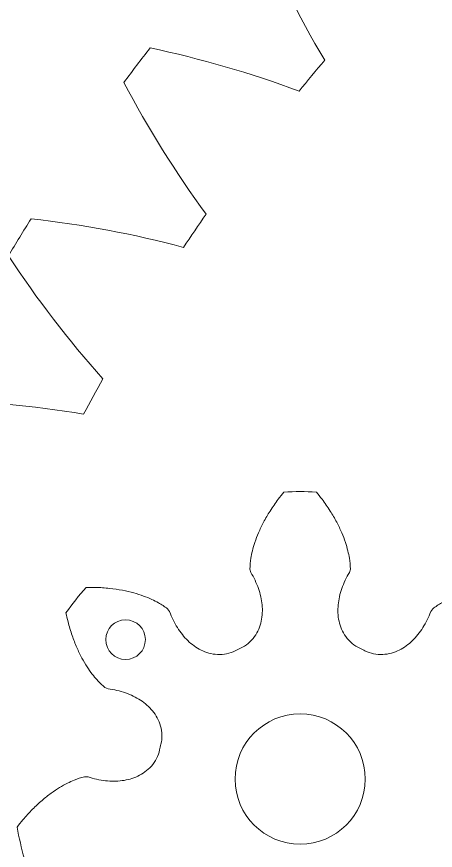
# Model space of a CAD drawing. Header units: millimetres. Extents: x -270 to 270, y -1120 to 1355.
# Drawn here: x -207.4 to -174.6, y 60 to 125.2 of the extents above; entities that cross this region are included whole.
import ezdxf

# ---------------------------------------------------------------- set-up
doc = ezdxf.new("R2010")
doc.units = ezdxf.units.MM
doc.header["$MEASUREMENT"] = 0
doc.layers.add('Layer 1', color=7, linetype='Continuous')

msp = doc.modelspace()

# ---------------------------------------------------------------- linework, layer by layer
at = {"layer": 'Layer 1', "lineweight": 15}
for points in [[(-188.6917, 132.7214), (-187.1605, 128.9619), (-185.3497, 125.3225), (-183.2745, 121.8337)], [(-196.9706, 122.8009), (-197.6605, 121.9068), (-198.3413, 121.0058), (-199.0131, 120.098)], [(-185.2894, 119.4193), (-189.0932, 120.8367), (-192.9979, 121.9671), (-196.9706, 122.8009)], [(-183.2745, 121.8337), (-183.9542, 121.0356), (-184.6258, 120.2308), (-185.2894, 119.4193)], [(-199.0131, 120.098), (-197.1262, 116.5039), (-194.9726, 113.0562), (-192.5704, 109.784)], [(-192.5704, 109.784), (-193.1699, 108.9241), (-193.7607, 108.0582), (-194.3429, 107.1865)], [(-206.296, 109.4248), (-206.8963, 108.4683), (-207.487, 107.5058), (-208.068, 106.5374)], [(-194.3429, 107.1865), (-198.2657, 108.2301), (-202.2613, 108.9783), (-206.296, 109.4248)], [(-208.068, 106.5374), (-205.8431, 103.1422), (-203.3668, 99.9185), (-200.66, 96.8934)], [(-200.66, 96.8934), (-201.1736, 95.9796), (-201.6782, 95.0607), (-202.1735, 94.1369)], [(-202.1735, 94.1369), (-206.1787, 94.7971), (-210.2278, 95.1562), (-214.2868, 95.2111)], [(-183.9262, 88.03), (-184.7751, 88.0782), (-185.626, 88.0782), (-186.4748, 88.03)], [(-189.1358, 82.0069), (-189.1358, 82.0069), (-189.0647, 81.74), (-189.0647, 81.74)], [(-181.3363, 81.74), (-181.3363, 81.74), (-181.2653, 82.0069), (-181.2653, 82.0069)], [(-201.969, 80.5684), (-202.5359, 79.9348), (-203.0664, 79.2695), (-203.558, 78.5758)], [(-195.4365, 78.6715), (-195.4365, 78.6715), (-195.6008, 78.8935), (-195.6008, 78.8935)], [(-174.8002, 78.8935), (-174.8002, 78.8935), (-174.9645, 78.6715), (-174.9645, 78.6715)], [(-189.8776, 75.7978), (-190.0143, 75.7353), (-190.1498, 75.6701), (-190.2839, 75.6022)], [(-180.1172, 75.6022), (-180.2513, 75.6701), (-180.3867, 75.7353), (-180.5234, 75.7978)], [(-200.508, 72.7401), (-200.508, 72.7401), (-200.2551, 72.6293), (-200.2551, 72.6293)], [(-196.1161, 68.2888), (-196.1525, 68.143), (-196.1859, 67.9964), (-196.2164, 67.8492)], [(-201.8288, 65.7344), (-201.8288, 65.7344), (-202.1047, 65.7443), (-202.1047, 65.7443)], [(-207.3847, 61.8098), (-207.2428, 60.9715), (-207.0535, 60.142), (-206.8176, 59.3251)]]:
    msp.add_open_spline(points, degree=3, dxfattribs=at)
for points, knots in [([(-186.4748, 88.03), (-186.6267, 87.8477), (-186.7743, 87.6619), (-186.9173, 87.4725), (-186.9173, 87.4725), (-187.1437, 87.1729), (-187.3585, 86.8645), (-187.5598, 86.5476), (-187.5598, 86.5476), (-187.7419, 86.261), (-187.913, 85.9674), (-188.0713, 85.667), (-188.0713, 85.667), (-188.2128, 85.3984), (-188.3441, 85.1244), (-188.4635, 84.8453), (-188.4635, 84.8453), (-188.5687, 84.5992), (-188.6646, 84.3491), (-188.7495, 84.0953), (-188.7495, 84.0953), (-188.823, 83.8757), (-188.8884, 83.6532), (-188.9439, 83.4283), (-188.9439, 83.4283), (-188.9908, 83.2383), (-189.0306, 83.0465), (-189.0621, 82.8534), (-189.0621, 82.8534), (-189.1076, 82.5735), (-189.1353, 82.2906), (-189.1358, 82.0069)], [0, 0, 0, 0, 0.1111111, 0.1111111, 0.1111111, 0.1111111, 0.2222222, 0.2222222, 0.2222222, 0.2222222, 0.3333333, 0.3333333, 0.3333333, 0.3333333, 0.4444444, 0.4444444, 0.4444444, 0.4444444, 0.5555556, 0.5555556, 0.5555556, 0.5555556, 0.6666667, 0.6666667, 0.6666667, 0.6666667, 0.7777778, 0.7777778, 0.7777778, 0.7777778, 1, 1, 1, 1]), ([(-181.2653, 82.0069), (-181.2657, 82.2906), (-181.2934, 82.5735), (-181.339, 82.8534), (-181.339, 82.8534), (-181.3704, 83.0465), (-181.4103, 83.2383), (-181.4571, 83.4283), (-181.4571, 83.4283), (-181.5126, 83.6532), (-181.578, 83.8757), (-181.6515, 84.0953), (-181.6515, 84.0953), (-181.7365, 84.3491), (-181.8324, 84.5992), (-181.9376, 84.8453), (-181.9376, 84.8453), (-182.0569, 85.1244), (-182.1882, 85.3984), (-182.3297, 85.667), (-182.3297, 85.667), (-182.488, 85.9674), (-182.6591, 86.261), (-182.8412, 86.5476), (-182.8412, 86.5476), (-183.0425, 86.8645), (-183.2573, 87.1729), (-183.4837, 87.4725), (-183.4837, 87.4725), (-183.6267, 87.6619), (-183.7743, 87.8477), (-183.9262, 88.03)], [0, 0, 0, 0, 0.1111111, 0.1111111, 0.1111111, 0.1111111, 0.2222222, 0.2222222, 0.2222222, 0.2222222, 0.3333333, 0.3333333, 0.3333333, 0.3333333, 0.4444444, 0.4444444, 0.4444444, 0.4444444, 0.5555556, 0.5555556, 0.5555556, 0.5555556, 0.6666667, 0.6666667, 0.6666667, 0.6666667, 0.7777778, 0.7777778, 0.7777778, 0.7777778, 1, 1, 1, 1]), ([(-189.0647, 81.74), (-188.8269, 81.3385), (-188.6234, 80.9152), (-188.4692, 80.4744), (-188.4692, 80.4744), (-188.3965, 80.2663), (-188.3347, 80.0544), (-188.2859, 79.8394), (-188.2859, 79.8394), (-188.2385, 79.6301), (-188.2033, 79.4178), (-188.1827, 79.2041), (-188.1827, 79.2041), (-188.1622, 78.9931), (-188.1559, 78.7805), (-188.1659, 78.5687), (-188.1659, 78.5687), (-188.176, 78.3556), (-188.2025, 78.1431), (-188.2474, 77.9345), (-188.2474, 77.9345), (-188.2936, 77.7204), (-188.3591, 77.5103), (-188.4451, 77.3088), (-188.4451, 77.3088), (-188.5349, 77.0985), (-188.647, 76.8975), (-188.7809, 76.712), (-188.7809, 76.712), (-189.0623, 76.322), (-189.4398, 76.0003), (-189.8776, 75.7978)], [0, 0, 0, 0, 0.1111111, 0.1111111, 0.1111111, 0.1111111, 0.2222222, 0.2222222, 0.2222222, 0.2222222, 0.3333333, 0.3333333, 0.3333333, 0.3333333, 0.4444444, 0.4444444, 0.4444444, 0.4444444, 0.5555556, 0.5555556, 0.5555556, 0.5555556, 0.6666667, 0.6666667, 0.6666667, 0.6666667, 0.7777778, 0.7777778, 0.7777778, 0.7777778, 1, 1, 1, 1]), ([(-180.5234, 75.7978), (-180.9613, 76.0003), (-181.3387, 76.322), (-181.6201, 76.712), (-181.6201, 76.712), (-181.754, 76.8975), (-181.8661, 77.0985), (-181.9559, 77.3088), (-181.9559, 77.3088), (-182.0419, 77.5103), (-182.1074, 77.7204), (-182.1536, 77.9345), (-182.1536, 77.9345), (-182.1985, 78.1431), (-182.225, 78.3556), (-182.2351, 78.5687), (-182.2351, 78.5687), (-182.2451, 78.7805), (-182.2388, 78.9931), (-182.2184, 79.2041), (-182.2184, 79.2041), (-182.1977, 79.4178), (-182.1626, 79.6301), (-182.1151, 79.8394), (-182.1151, 79.8394), (-182.0663, 80.0544), (-182.0046, 80.2663), (-181.9318, 80.4744), (-181.9318, 80.4744), (-181.7776, 80.9152), (-181.5741, 81.3385), (-181.3363, 81.74)], [0, 0, 0, 0, 0.1111111, 0.1111111, 0.1111111, 0.1111111, 0.2222222, 0.2222222, 0.2222222, 0.2222222, 0.3333333, 0.3333333, 0.3333333, 0.3333333, 0.4444444, 0.4444444, 0.4444444, 0.4444444, 0.5555556, 0.5555556, 0.5555556, 0.5555556, 0.6666667, 0.6666667, 0.6666667, 0.6666667, 0.7777778, 0.7777778, 0.7777778, 0.7777778, 1, 1, 1, 1]), ([(-195.6008, 78.8935), (-195.8229, 79.07), (-196.0614, 79.2247), (-196.3086, 79.3636), (-196.3086, 79.3636), (-196.4792, 79.4595), (-196.654, 79.5479), (-196.8317, 79.6297), (-196.8317, 79.6297), (-197.0422, 79.7265), (-197.2569, 79.8141), (-197.4745, 79.8936), (-197.4745, 79.8936), (-197.7258, 79.9854), (-197.9812, 80.0664), (-198.2391, 80.1376), (-198.2391, 80.1376), (-198.5318, 80.2183), (-198.8279, 80.2865), (-199.1261, 80.3433), (-199.1261, 80.3433), (-199.4596, 80.4068), (-199.7959, 80.4561), (-200.1335, 80.4925), (-200.1335, 80.4925), (-200.5068, 80.5326), (-200.8818, 80.557), (-201.2572, 80.5668), (-201.2572, 80.5668), (-201.4944, 80.5731), (-201.7317, 80.5735), (-201.969, 80.5684)], [0, 0, 0, 0, 0.1111111, 0.1111111, 0.1111111, 0.1111111, 0.2222222, 0.2222222, 0.2222222, 0.2222222, 0.3333333, 0.3333333, 0.3333333, 0.3333333, 0.4444444, 0.4444444, 0.4444444, 0.4444444, 0.5555556, 0.5555556, 0.5555556, 0.5555556, 0.6666667, 0.6666667, 0.6666667, 0.6666667, 0.7777778, 0.7777778, 0.7777778, 0.7777778, 1, 1, 1, 1]), ([(-168.4321, 80.5684), (-168.6693, 80.5735), (-168.9066, 80.5731), (-169.1438, 80.5668), (-169.1438, 80.5668), (-169.5192, 80.557), (-169.8942, 80.5326), (-170.2676, 80.4925), (-170.2676, 80.4925), (-170.6052, 80.4561), (-170.9414, 80.4068), (-171.2749, 80.3433), (-171.2749, 80.3433), (-171.5731, 80.2865), (-171.8692, 80.2183), (-172.1619, 80.1376), (-172.1619, 80.1376), (-172.4199, 80.0664), (-172.6752, 79.9854), (-172.9266, 79.8936), (-172.9266, 79.8936), (-173.1442, 79.8141), (-173.3588, 79.7265), (-173.5693, 79.6297), (-173.5693, 79.6297), (-173.7471, 79.5479), (-173.9218, 79.4595), (-174.0925, 79.3636), (-174.0925, 79.3636), (-174.3397, 79.2247), (-174.5781, 79.07), (-174.8002, 78.8935)], [0, 0, 0, 0, 0.1111111, 0.1111111, 0.1111111, 0.1111111, 0.2222222, 0.2222222, 0.2222222, 0.2222222, 0.3333333, 0.3333333, 0.3333333, 0.3333333, 0.4444444, 0.4444444, 0.4444444, 0.4444444, 0.5555556, 0.5555556, 0.5555556, 0.5555556, 0.6666667, 0.6666667, 0.6666667, 0.6666667, 0.7777778, 0.7777778, 0.7777778, 0.7777778, 1, 1, 1, 1]), ([(-203.558, 78.5758), (-203.5102, 78.3434), (-203.4569, 78.1121), (-203.398, 77.8823), (-203.398, 77.8823), (-203.3049, 77.5185), (-203.1977, 77.1583), (-203.0755, 76.8033), (-203.0755, 76.8033), (-202.9649, 76.4822), (-202.8421, 76.1654), (-202.7059, 75.8544), (-202.7059, 75.8544), (-202.5842, 75.5763), (-202.4518, 75.3028), (-202.308, 75.0354), (-202.308, 75.0354), (-202.1812, 74.7997), (-202.0454, 74.5688), (-201.9, 74.3442), (-201.9, 74.3442), (-201.7741, 74.1497), (-201.6409, 73.9599), (-201.4996, 73.7763), (-201.4996, 73.7763), (-201.3803, 73.6212), (-201.2553, 73.4705), (-201.1238, 73.3255), (-201.1238, 73.3255), (-200.9334, 73.1154), (-200.7295, 72.9173), (-200.508, 72.7401)], [0, 0, 0, 0, 0.1111111, 0.1111111, 0.1111111, 0.1111111, 0.2222222, 0.2222222, 0.2222222, 0.2222222, 0.3333333, 0.3333333, 0.3333333, 0.3333333, 0.4444444, 0.4444444, 0.4444444, 0.4444444, 0.5555556, 0.5555556, 0.5555556, 0.5555556, 0.6666667, 0.6666667, 0.6666667, 0.6666667, 0.7777778, 0.7777778, 0.7777778, 0.7777778, 1, 1, 1, 1]), ([(-190.2839, 75.6022), (-190.7151, 75.3861), (-191.202, 75.2916), (-191.6823, 75.3147), (-191.6823, 75.3147), (-191.9108, 75.3257), (-192.1379, 75.3634), (-192.3583, 75.4243), (-192.3583, 75.4243), (-192.5695, 75.4827), (-192.7746, 75.5625), (-192.9708, 75.6599), (-192.9708, 75.6599), (-193.1619, 75.7548), (-193.3445, 75.8665), (-193.5174, 75.9915), (-193.5174, 75.9915), (-193.6893, 76.1158), (-193.8515, 76.2533), (-194.0038, 76.4008), (-194.0038, 76.4008), (-194.158, 76.5502), (-194.302, 76.71), (-194.4361, 76.8777), (-194.4361, 76.8777), (-194.5737, 77.0498), (-194.701, 77.2303), (-194.8182, 77.4169), (-194.8182, 77.4169), (-195.0668, 77.8123), (-195.2708, 78.2353), (-195.4365, 78.6715)], [0, 0, 0, 0, 0.1111111, 0.1111111, 0.1111111, 0.1111111, 0.2222222, 0.2222222, 0.2222222, 0.2222222, 0.3333333, 0.3333333, 0.3333333, 0.3333333, 0.4444444, 0.4444444, 0.4444444, 0.4444444, 0.5555556, 0.5555556, 0.5555556, 0.5555556, 0.6666667, 0.6666667, 0.6666667, 0.6666667, 0.7777778, 0.7777778, 0.7777778, 0.7777778, 1, 1, 1, 1]), ([(-174.9645, 78.6715), (-175.1302, 78.2353), (-175.3342, 77.8123), (-175.5828, 77.4169), (-175.5828, 77.4169), (-175.7001, 77.2303), (-175.8273, 77.0498), (-175.9649, 76.8777), (-175.9649, 76.8777), (-176.099, 76.71), (-176.243, 76.5502), (-176.3972, 76.4008), (-176.3972, 76.4008), (-176.5495, 76.2533), (-176.7118, 76.1158), (-176.8836, 75.9915), (-176.8836, 75.9915), (-177.0565, 75.8665), (-177.2391, 75.7548), (-177.4303, 75.6599), (-177.4303, 75.6599), (-177.6264, 75.5625), (-177.8315, 75.4827), (-178.0427, 75.4243), (-178.0427, 75.4243), (-178.2631, 75.3634), (-178.4902, 75.3257), (-178.7187, 75.3147), (-178.7187, 75.3147), (-179.199, 75.2916), (-179.6859, 75.3861), (-180.1172, 75.6022)], [0, 0, 0, 0, 0.1111111, 0.1111111, 0.1111111, 0.1111111, 0.2222222, 0.2222222, 0.2222222, 0.2222222, 0.3333333, 0.3333333, 0.3333333, 0.3333333, 0.4444444, 0.4444444, 0.4444444, 0.4444444, 0.5555556, 0.5555556, 0.5555556, 0.5555556, 0.6666667, 0.6666667, 0.6666667, 0.6666667, 0.7777778, 0.7777778, 0.7777778, 0.7777778, 1, 1, 1, 1]), ([(-197.3326, 76.4772), (-197.3326, 77.3333), (-198.0265, 78.0272), (-198.8826, 78.0272), (-198.8826, 78.0272), (-199.7386, 78.0272), (-200.4326, 77.3333), (-200.4326, 76.4772), (-200.4326, 76.4772), (-200.4326, 75.6212), (-199.7386, 74.9272), (-198.8826, 74.9272), (-198.8826, 74.9272), (-198.0265, 74.9272), (-197.3326, 75.6212), (-197.3326, 76.4772)], [0, 0, 0, 0, 0.2, 0.2, 0.2, 0.2, 0.4, 0.4, 0.4, 0.4, 0.6, 0.6, 0.6, 0.6, 1, 1, 1, 1]), ([(-200.2551, 72.6293), (-199.7929, 72.5648), (-199.335, 72.46), (-198.8943, 72.3057), (-198.8943, 72.3057), (-198.6862, 72.2329), (-198.482, 72.149), (-198.2835, 72.0531), (-198.2835, 72.0531), (-198.0903, 71.9597), (-197.9024, 71.8548), (-197.7225, 71.7377), (-197.7225, 71.7377), (-197.5447, 71.6221), (-197.3746, 71.4945), (-197.2152, 71.3546), (-197.2152, 71.3546), (-197.0549, 71.2139), (-196.9053, 71.0607), (-196.7702, 70.8955), (-196.7702, 70.8955), (-196.6316, 70.7259), (-196.5082, 70.5437), (-196.4043, 70.3508), (-196.4043, 70.3508), (-196.2958, 70.1495), (-196.2086, 69.9365), (-196.147, 69.7162), (-196.147, 69.7162), (-196.0176, 69.2531), (-196.0014, 68.7574), (-196.1161, 68.2888)], [0, 0, 0, 0, 0.1111111, 0.1111111, 0.1111111, 0.1111111, 0.2222222, 0.2222222, 0.2222222, 0.2222222, 0.3333333, 0.3333333, 0.3333333, 0.3333333, 0.4444444, 0.4444444, 0.4444444, 0.4444444, 0.5555556, 0.5555556, 0.5555556, 0.5555556, 0.6666667, 0.6666667, 0.6666667, 0.6666667, 0.7777778, 0.7777778, 0.7777778, 0.7777778, 1, 1, 1, 1]), ([(-180.1005, 65.5661), (-180.1005, 68.3828), (-182.3839, 70.6661), (-185.2005, 70.6661), (-185.2005, 70.6661), (-188.0172, 70.6661), (-190.3005, 68.3828), (-190.3005, 65.5662), (-190.3005, 65.5662), (-190.3005, 62.7495), (-188.0172, 60.4662), (-185.2005, 60.4661), (-185.2005, 60.4661), (-182.3839, 60.4661), (-180.1005, 62.7495), (-180.1005, 65.5661)], [0, 0, 0, 0, 0.2, 0.2, 0.2, 0.2, 0.4, 0.4, 0.4, 0.4, 0.6, 0.6, 0.6, 0.6, 1, 1, 1, 1]), ([(-196.2164, 67.8492), (-196.3164, 67.3773), (-196.546, 66.9377), (-196.8636, 66.5766), (-196.8636, 66.5766), (-197.0147, 66.4048), (-197.1857, 66.2508), (-197.3708, 66.1164), (-197.3708, 66.1164), (-197.5481, 65.9877), (-197.7383, 65.8771), (-197.9368, 65.7845), (-197.9368, 65.7845), (-198.1302, 65.6942), (-198.3314, 65.6211), (-198.5369, 65.5639), (-198.5369, 65.5639), (-198.7412, 65.507), (-198.9498, 65.4658), (-199.1601, 65.4388), (-199.1601, 65.4388), (-199.3731, 65.4114), (-199.5878, 65.3984), (-199.8025, 65.3981), (-199.8025, 65.3981), (-200.0229, 65.3978), (-200.2433, 65.4109), (-200.4623, 65.4355), (-200.4623, 65.4355), (-200.9264, 65.4877), (-201.3844, 65.5919), (-201.8288, 65.7344)], [0, 0, 0, 0, 0.1111111, 0.1111111, 0.1111111, 0.1111111, 0.2222222, 0.2222222, 0.2222222, 0.2222222, 0.3333333, 0.3333333, 0.3333333, 0.3333333, 0.4444444, 0.4444444, 0.4444444, 0.4444444, 0.5555556, 0.5555556, 0.5555556, 0.5555556, 0.6666667, 0.6666667, 0.6666667, 0.6666667, 0.7777778, 0.7777778, 0.7777778, 0.7777778, 1, 1, 1, 1]), ([(-202.1047, 65.7443), (-202.3812, 65.6808), (-202.6508, 65.5908), (-202.9136, 65.4841), (-202.9136, 65.4841), (-203.0949, 65.4105), (-203.273, 65.3289), (-203.4478, 65.241), (-203.4478, 65.241), (-203.6547, 65.1368), (-203.8571, 65.0236), (-204.0549, 64.903), (-204.0549, 64.903), (-204.2834, 64.7637), (-204.5059, 64.6146), (-204.7224, 64.4573), (-204.7224, 64.4573), (-204.968, 64.2788), (-205.2059, 64.0898), (-205.4362, 63.8921), (-205.4362, 63.8921), (-205.6938, 63.6709), (-205.942, 63.4388), (-206.1809, 63.1975), (-206.1809, 63.1975), (-206.4451, 62.9307), (-206.698, 62.6526), (-206.9397, 62.3653), (-206.9397, 62.3653), (-207.0925, 62.1837), (-207.2408, 61.9985), (-207.3847, 61.8098)], [0, 0, 0, 0, 0.1111111, 0.1111111, 0.1111111, 0.1111111, 0.2222222, 0.2222222, 0.2222222, 0.2222222, 0.3333333, 0.3333333, 0.3333333, 0.3333333, 0.4444444, 0.4444444, 0.4444444, 0.4444444, 0.5555556, 0.5555556, 0.5555556, 0.5555556, 0.6666667, 0.6666667, 0.6666667, 0.6666667, 0.7777778, 0.7777778, 0.7777778, 0.7777778, 1, 1, 1, 1])]:
    msp.add_open_spline(points, degree=3, knots=knots, dxfattribs=at)

doc.saveas('drawing.dxf')
